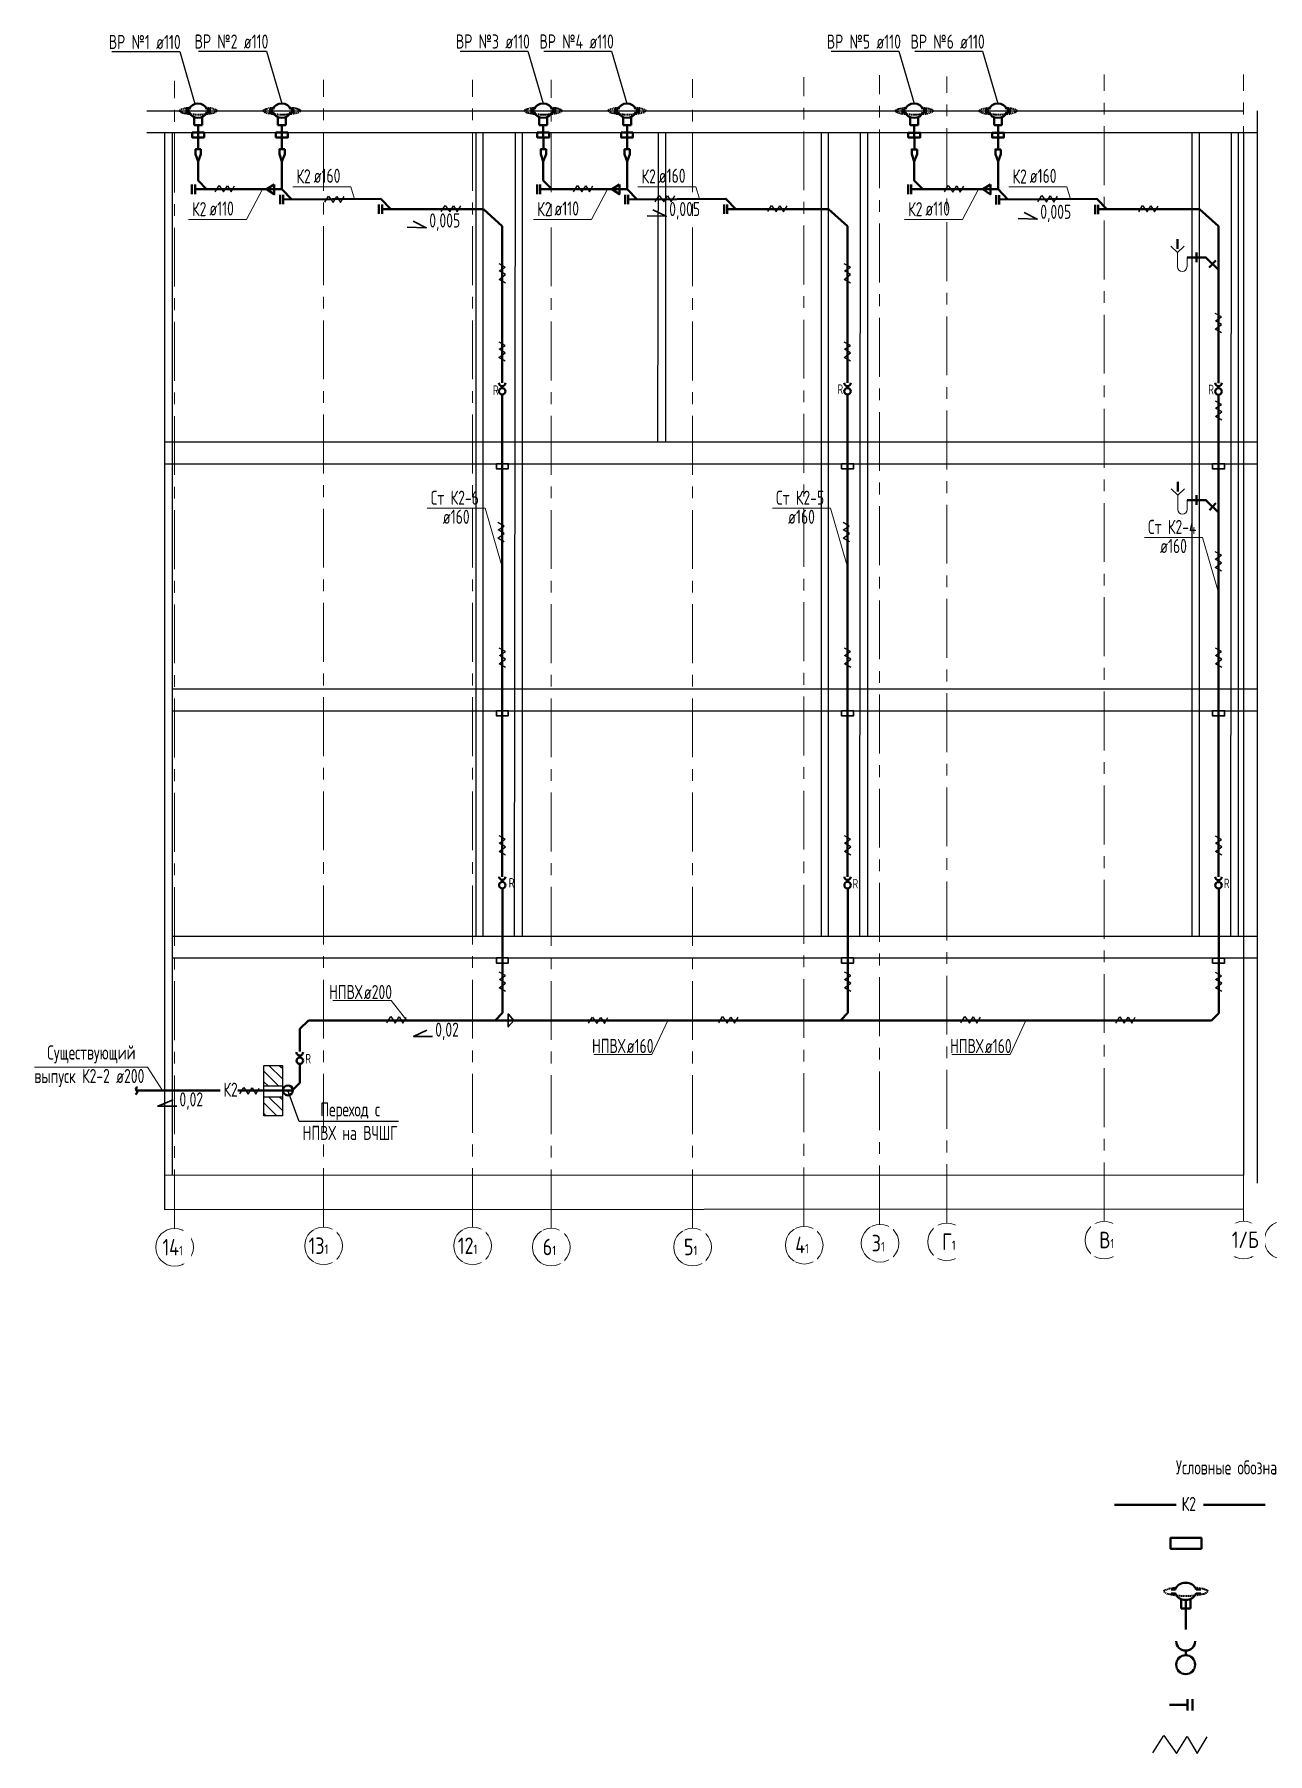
# Model space of a CAD drawing. Header units: millimetres. Extents: x -8689834 to 9419935, y -117443 to 166298.
# Drawn here: x -109835 to -83645, y -68737 to -32233 of the extents above; entities that cross this region are included whole.
import ezdxf

# ---------------------------------------------------------------- set-up
doc = ezdxf.new("R2010")
doc.units = ezdxf.units.MM
doc.header["$MEASUREMENT"] = 0
doc.linetypes.add('CENTER', pattern=[2, 1.25, -0.25, 0.25, -0.25])
for name, color, linetype in [('PDF _0', 7, 'Continuous'), ('PDF __ВК-Text VK', 7, 'Continuous'), ('PDF __ВК-противопожарная муфта', 1, 'Continuous'), ('PDF __ВК-стены', 7, 'Continuous'), ('PDF __К14', 3, 'Continuous'), ('PDF __Переход', 7, 'Continuous'), ('PDF __Пескоуловитель', 7, 'Continuous'), ('PDF __эл.подогрев', 1, 'Continuous'), ('PDF _TEKSTBK', 7, 'Continuous'), ('PDF _АР_Перегородки кирпич штрих', 1, 'Continuous'), ('АР_Кровля дорожки', 245, 'Continuous')]:
    doc.layers.add(name, color=color, linetype=linetype)
doc.layers.add('PDF __ВК-К1', color=7, linetype='Continuous', true_color=0xb80000)
doc.layers.add('PDF __К2', color=7, linetype='Continuous', true_color=0xb800b8)
doc.layers.add('АР_Оси', color=195, linetype='Continuous', lineweight=9)
doc.layers.add('ВК_канализация', color=32, linetype='Continuous', lineweight=15)
doc.styles.add('ISOCPEUR', font='isocpeur.ttf', dxfattribs={"width": 0.7})
doc.styles.add('ГОСТ 2.304', font='isocpeur.ttf', dxfattribs={"width": 0.7})

msp = doc.modelspace()

# ---------------------------------------------------------------- linework, layer by layer
at = {"layer": 'PDF _0', "lineweight": 25}
msp.add_lwpolyline([(-104569.1, -54123.2), (-104569.1, -55193.2), (-104959.8, -55193.2), (-104959.8, -54123.2)], close=True, dxfattribs=at)
for points in [[(-104569.1, -54562), (-104959.8, -54562)], [(-104569.1, -54796.5), (-104959.8, -54796.5)]]:
    msp.add_lwpolyline(points, dxfattribs=at)
at = {"layer": 'PDF _0', "color": 1, "lineweight": 40}
msp.add_circle((-104451.9, -54655.2), 105.2, dxfattribs=at)
at = {"layer": 'PDF __ВК-Text VK', "lineweight": 30}
for points in [[(-96697.5, -35959.8), (-96417.3, -36094.8), (-96820, -36087.1)], [(-88816.5, -36017.9), (-88536.4, -36152.9), (-88939, -36145.1)], [(-101792.6, -36201.7), (-101512.4, -36336.7), (-101915.1, -36328.9)], [(-101499.2, -53377.7), (-101781.9, -53507.3), (-101379.2, -53507.3)], [(-106889.3, -54856.6), (-107213.9, -54988.8), (-106811.2, -54988.8)]]:
    msp.add_lwpolyline(points, dxfattribs=at)
at = {"layer": 'PDF __ВК-К1', "lineweight": 40}
for points in [[(-85155.8, -36866.9), (-85155.8, -37065.8)], [(-85155.8, -36968.5), (-85354.7, -36968.5)], [(-85155.8, -36968.5), (-84956.8, -36968.5), (-84690.1, -37235.2)], [(-84745.2, -37036.2), (-84884.8, -37180.1)], [(-85152.8, -42121.2), (-85351.7, -42121.2)], [(-85152.8, -42019.6), (-85152.8, -42218.6)], [(-85152.8, -42121.2), (-84953.8, -42121.2), (-84687.1, -42387.9)], [(-84742.1, -42188.9), (-84881.8, -42332.9)]]:
    msp.add_lwpolyline(points, dxfattribs=at)
at = {"layer": 'PDF __ВК-противопожарная муфта', "lineweight": 40}
for points in [[(-106483.5, -34318), (-106231, -34318), (-106231, -34420.2), (-106483.5, -34420.2)], [(-104704.2, -34318), (-104451.8, -34318), (-104451.8, -34420.2), (-104704.2, -34420.2)], [(-99154.1, -34317.5), (-98901.6, -34317.5), (-98901.6, -34419.7), (-99154.1, -34419.7)], [(-97374.8, -34317.5), (-97122.3, -34317.5), (-97122.3, -34419.7), (-97374.8, -34419.7)], [(-91275.6, -34319.8), (-91023.2, -34319.8), (-91023.2, -34422), (-91275.6, -34422)], [(-89496.4, -34319.8), (-89243.9, -34319.8), (-89243.9, -34422), (-89496.4, -34422)], [(-85051.8, -64386.6), (-85051.8, -64158.2), (-85707, -64158.2), (-85707, -64386.6)]]:
    msp.add_lwpolyline(points, close=True, dxfattribs=at)
at = {"layer": 'PDF __ВК-противопожарная муфта', "lineweight": 30}
for points in [[(-100023.7, -41348.3), (-99771.2, -41348.3), (-99771.2, -41456.5), (-100023.7, -41456.5)], [(-92691.2, -41348.3), (-92438.8, -41348.3), (-92438.8, -41456.5), (-92691.2, -41456.5)], [(-84812.8, -41350.7), (-84560.3, -41350.7), (-84560.3, -41458.9), (-84812.8, -41458.9)], [(-100023.7, -46593.2), (-99771.2, -46593.2), (-99771.2, -46701.4), (-100023.7, -46701.4)], [(-92691.2, -46593.2), (-92438.8, -46593.2), (-92438.8, -46701.4), (-92691.2, -46701.4)], [(-84812.8, -46595.5), (-84560.3, -46595.5), (-84560.3, -46703.7), (-84812.8, -46703.7)], [(-100023.7, -51842.3), (-99771.2, -51842.3), (-99771.2, -51950.5), (-100023.7, -51950.5)], [(-92691.2, -51842.3), (-92438.8, -51842.3), (-92438.8, -51950.5), (-92691.2, -51950.5)], [(-84812.8, -51844.7), (-84560.3, -51844.7), (-84560.3, -51952.9), (-84812.8, -51952.9)]]:
    msp.add_lwpolyline(points, close=True, dxfattribs=at)
at = {"layer": 'PDF __ВК-стены', "color": 18, "lineweight": 25, "true_color": 0x000000}
for points in [[(-107448.5, -33852.4), (-84155.3, -33852.4)], [(-83867.4, -33852.4), (-83867.4, -56625.8)], [(-107448.5, -34318), (-84155.3, -34318)], [(-107448.5, -34318), (-84155.3, -34318)], [(-107075.1, -34318), (-107075.1, -57186.2)], [(-106905.8, -34318), (-106905.8, -56456.1)], [(-100458.8, -34323.7), (-100458.8, -51376.7)], [(-100308.4, -34323.7), (-100308.4, -51376.7)], [(-99625.3, -34318), (-99644.2, -51376.7)], [(-99474.9, -34318), (-99474.9, -51376.7)], [(-96584.6, -34324.4), (-96603.5, -40896.2)], [(-96434.2, -34324.4), (-96434.2, -40896.2)], [(-93129.4, -34323.7), (-93129.4, -51376.7)], [(-92979, -34323.7), (-92979, -51376.7)], [(-92295.8, -34318), (-92314.8, -51376.7)], [(-92145.5, -34318), (-92145.5, -51376.7)], [(-85251, -34326.1), (-85251, -51379)], [(-85100.6, -34326.1), (-85100.6, -51379)], [(-84417.4, -34320.4), (-84436.3, -51379)], [(-84267, -34320.4), (-84267, -51379)], [(-84155.3, -34318), (-84155.3, -56456.1)], [(-84155.3, -34318), (-83867.4, -34318)], [(-107075.1, -40882.7), (-84155.3, -40882.7)], [(-84155.3, -40882.7), (-83867.4, -40882.7)], [(-107072, -41348.3), (-84155.3, -41348.3)], [(-84155.3, -41348.3), (-83867.4, -41348.3)], [(-106905.8, -46131.8), (-84155.3, -46131.8)], [(-84155.3, -46131.8), (-83867.4, -46131.8)], [(-106905.8, -46593.2), (-84155.3, -46593.2)], [(-84155.3, -46593.2), (-83867.4, -46593.2)], [(-106905.8, -51376.7), (-84155.3, -51376.7)], [(-84155.3, -51376.7), (-83867.4, -51376.7)], [(-106905.8, -51842.3), (-84155.3, -51842.3)], [(-106905.8, -51842.3), (-84155.3, -51842.3)], [(-84155.3, -51842.3), (-83867.4, -51842.3)], [(-107075.1, -57186.2), (-84155.3, -57170.1)]]:
    msp.add_lwpolyline(points, dxfattribs=at)
at = {"layer": 'PDF __К14', "lineweight": 40}
for points in [[(-85557.9, -36786.5), (-85557.9, -36583.3)], [(-85554.9, -41939.2), (-85554.9, -41736)]]:
    msp.add_lwpolyline(points, dxfattribs=at)
at = {"layer": 'PDF __К2', "lineweight": 40}
for points in [[(-106543.6, -33825.3), (-106627.8, -33825.3)], [(-106627.8, -33891.5), (-106543.6, -33891.5)], [(-106086.8, -33825.3), (-106170.9, -33825.3)], [(-106170.9, -33891.5), (-106086.8, -33891.5)], [(-104764.3, -33825.3), (-104848.5, -33825.3)], [(-104848.5, -33891.5), (-104764.3, -33891.5)], [(-104307.5, -33825.3), (-104391.6, -33825.3)], [(-104391.6, -33891.5), (-104307.5, -33891.5)], [(-99214.2, -33824.8), (-99298.3, -33824.8)], [(-99298.3, -33890.9), (-99214.2, -33890.9)], [(-98757.3, -33824.8), (-98841.5, -33824.8)], [(-98841.5, -33890.9), (-98757.3, -33890.9)], [(-97434.9, -33824.8), (-97519.1, -33824.8)], [(-97519.1, -33890.9), (-97434.9, -33890.9)], [(-96978.1, -33824.8), (-97062.2, -33824.8)], [(-97062.2, -33890.9), (-96978.1, -33890.9)], [(-91335.7, -33827.1), (-91419.9, -33827.1)], [(-91419.9, -33893.2), (-91335.7, -33893.2)], [(-90878.9, -33827.1), (-90963, -33827.1)], [(-90963, -33893.2), (-90878.9, -33893.2)], [(-89556.5, -33827.1), (-89640.6, -33827.1)], [(-89640.6, -33893.2), (-89556.5, -33893.2)], [(-89099.6, -33827.1), (-89183.8, -33827.1)], [(-89183.8, -33893.2), (-89099.6, -33893.2)], [(-106441.4, -33993.7), (-106441.4, -34162)], [(-106273.1, -34162), (-106441.4, -34162)], [(-106357.3, -34162), (-106354.2, -34672.7)], [(-106273.1, -33993.7), (-106273.1, -34162)], [(-104662.1, -33993.7), (-104662.1, -34162)], [(-104493.8, -34162), (-104662.1, -34162)], [(-104578, -34162), (-104578, -34672.7)], [(-104493.8, -33993.7), (-104493.8, -34162)], [(-99112, -33993.1), (-99112, -34161.4)], [(-98943.7, -34161.4), (-99112, -34161.4)], [(-99027.8, -34161.4), (-99024.8, -34672.1)], [(-98943.7, -33993.1), (-98943.7, -34161.4)], [(-97332.7, -33993.1), (-97332.7, -34161.4)], [(-97164.4, -34161.4), (-97332.7, -34161.4)], [(-97248.6, -34161.4), (-97248.6, -34672.1)], [(-97164.4, -33993.1), (-97164.4, -34161.4)], [(-91233.5, -33995.4), (-91233.5, -34163.7)], [(-91065.2, -34163.7), (-91233.5, -34163.7)], [(-91149.4, -34163.7), (-91146.4, -34674.5)], [(-91065.2, -33995.4), (-91065.2, -34163.7)], [(-89454.3, -33995.4), (-89454.3, -34163.7)], [(-89286, -34163.7), (-89454.3, -34163.7)], [(-89370.1, -34163.7), (-89370.1, -34674.5)], [(-89286, -33995.4), (-89286, -34163.7)], [(-106357.3, -34931.2), (-106357.3, -35333.9), (-106176.9, -35520.2)], [(-104578, -34931.2), (-104578, -35520.2), (-104366.5, -35738.7)], [(-99027.8, -34930.6), (-99027.8, -35333.3), (-98847.5, -35519.7)], [(-97248.6, -34930.6), (-97248.6, -35519.7), (-97037.1, -35738.2)], [(-91149.4, -34932.9), (-91149.4, -35335.7), (-90969.1, -35522)], [(-89370.1, -34932.9), (-89370.1, -35522), (-89158.7, -35740.5)], [(-106489.5, -35418.1), (-106489.5, -35622.4)], [(-106423.4, -35418.1), (-106423.4, -35622.4)], [(-106423.4, -35520.2), (-104578, -35520.2)], [(-104618, -35642.6), (-104618, -35840.9)], [(-104551.9, -35642.6), (-104551.9, -35840.9)], [(-104551.9, -35738.7), (-102477.7, -35724.4)], [(-102477.7, -35724.4), (-102477.7, -35724.4), (-102266.3, -35942.9)], [(-99160.1, -35417.5), (-99160.1, -35621.9)], [(-99093.9, -35417.5), (-99093.9, -35621.9)], [(-99093.9, -35519.7), (-97248.6, -35519.7)], [(-97288.5, -35642), (-97288.5, -35840.4)], [(-97222.4, -35642), (-97222.4, -35840.4)], [(-97222.4, -35738.2), (-95148.3, -35723.8)], [(-95148.3, -35723.8), (-95148.3, -35723.8), (-94936.9, -35942.3)], [(-91281.6, -35419.8), (-91281.6, -35624.2)], [(-91215.5, -35419.8), (-91215.5, -35624.2)], [(-91215.5, -35522), (-89370.1, -35522)], [(-89410.1, -35644.4), (-89410.1, -35842.7)], [(-89344, -35644.4), (-89344, -35842.7)], [(-89344, -35740.5), (-87269.9, -35726.2)], [(-87269.9, -35726.2), (-87269.9, -35726.2), (-87058.4, -35944.7)], [(-102517.7, -35846.7), (-102517.7, -36045.1)], [(-102451.6, -35846.7), (-102451.6, -36045.1)], [(-102451.6, -35942.9), (-100300.6, -35942.9)], [(-100300.6, -35942.9), (-99897.4, -36303.8)], [(-95188.3, -35846.2), (-95188.3, -36044.5)], [(-95122.2, -35846.2), (-95122.2, -36044.5)], [(-95122.2, -35942.9), (-92971.1, -35942.9)], [(-92971.1, -35942.9), (-92568, -36303.8)], [(-87309.9, -35848.5), (-87309.9, -36046.9)], [(-87243.7, -35848.5), (-87243.7, -36046.9)], [(-87243.7, -35945.2), (-85092.7, -35945.2)], [(-85092.7, -35945.2), (-84689.6, -36306.1)], [(-99897.4, -36303.8), (-99897.4, -39633.9)], [(-92568, -36303.8), (-92568, -39633.9)], [(-84689.6, -36306.1), (-84689.6, -39636.2)], [(-99897.4, -39706), (-99897.4, -39742.1)], [(-99897.4, -39706), (-99897.4, -39742.1)], [(-92565, -39706), (-92565, -39742.1)], [(-92565, -39706), (-92565, -39742.1)], [(-84686.6, -39708.4), (-84686.6, -39744.4)], [(-84686.6, -39708.4), (-84686.6, -39744.4)], [(-99897.4, -39886.4), (-99897.4, -50116.9)], [(-92565, -39886.4), (-92565, -50116.9)], [(-84686.6, -39888.7), (-84686.6, -50119.2)], [(-99894.4, -50192), (-99894.4, -50234.1)], [(-99894.4, -50192), (-99894.4, -50234.1)], [(-99894.4, -50192), (-99894.4, -50234.1)], [(-99894.4, -50372.4), (-99894.4, -53011.2)], [(-92562, -50192), (-92562, -50234.1)], [(-92562, -50192), (-92562, -50234.1)], [(-92562, -50192), (-92562, -50234.1)], [(-92562, -50372.4), (-92562, -53011.2)], [(-84683.6, -50194.4), (-84683.6, -50236.4)], [(-84683.6, -50194.4), (-84683.6, -50236.4)], [(-84683.6, -50194.4), (-84683.6, -50236.4)], [(-84683.6, -50374.7), (-84683.6, -53013.5)], [(-104016.1, -53167.5), (-104196.4, -53347.8)], [(-104016.1, -53167.5), (-100255.1, -53167.5)], [(-100255.1, -53167.5), (-100050.7, -53167.5), (-99894.4, -53011.2)], [(-100050.7, -53167.5), (-92718.3, -53167.5), (-92562, -53011.2)], [(-92718.3, -53167.5), (-84839.8, -53169.8), (-84683.6, -53013.5)], [(-104196.4, -53347.8), (-104196.4, -53828.7)], [(-104196.4, -53918.9), (-104196.4, -53960.9)], [(-104196.4, -54099.2), (-104196.4, -54495.9)], [(-105891.5, -54658.2), (-107664.8, -54658.2)], [(-104358.7, -54658.2), (-105512.8, -54658.2)], [(-104196.4, -54495.9), (-104358.7, -54658.2)], [(-85587.5, -63457.1), (-86897.9, -63457.1)], [(-83699.6, -63457.1), (-85009.9, -63457.1)], [(-85598.8, -65252.2), (-85695, -65252.2)], [(-85695, -65336.3), (-85598.8, -65336.3)], [(-85063.8, -65252.2), (-85160, -65252.2)], [(-85160, -65336.3), (-85063.8, -65336.3)], [(-85478.6, -65456.5), (-85478.6, -65654.9)], [(-85280.2, -65654.9), (-85478.6, -65654.9)], [(-85382.4, -65474.6), (-85382.4, -66099.7)], [(-85280.2, -65456.5), (-85280.2, -65654.9)], [(-85382.4, -66652.7), (-85382.4, -66550.5)], [(-85382.4, -66652.7), (-85382.4, -66550.5)], [(-85346.3, -67698.6), (-85731, -67698.6)], [(-85346.3, -67578.4), (-85346.3, -67818.9)], [(-85238.1, -67578.4), (-85238.1, -67818.9)]]:
    msp.add_lwpolyline(points, dxfattribs=at)
at = {"layer": 'PDF __К2', "color": 7, "lineweight": 40}
for points in [[(-106297.1, -34672.7), (-106297.1, -34774.9), (-106357.3, -34931.2), (-106411.4, -34774.9), (-106411.4, -34672.7)], [(-104517.9, -34672.7), (-104517.9, -34774.9), (-104578, -34931.2), (-104632.1, -34774.9), (-104632.1, -34672.7)], [(-98967.7, -34672.1), (-98967.7, -34774.3), (-99027.8, -34930.6), (-99081.9, -34774.3), (-99081.9, -34672.1)], [(-97188.5, -34672.1), (-97188.5, -34774.3), (-97248.6, -34930.6), (-97302.7, -34774.3), (-97302.7, -34672.1)], [(-91089.3, -34674.5), (-91089.3, -34776.7), (-91149.4, -34932.9), (-91203.5, -34776.7), (-91203.5, -34674.5)], [(-89310, -34674.5), (-89310, -34776.7), (-89370.1, -34932.9), (-89424.2, -34776.7), (-89424.2, -34674.5)]]:
    msp.add_lwpolyline(points, close=True, dxfattribs=at)
for points in [[(-104740.3, -35421.7), (-104740.3, -35628.4), (-104902.6, -35520.2), (-104740.3, -35421.7)], [(-97410.9, -35421.1), (-97410.9, -35627.9), (-97573.2, -35519.7), (-97410.9, -35421.1)], [(-89532.4, -35423.5), (-89532.4, -35630.2), (-89694.7, -35522), (-89532.4, -35423.5)]]:
    msp.add_lwpolyline(points, dxfattribs=at)
at = {"layer": 'PDF __К2', "lineweight": 40}
for centre, radius in [((-99900.4, -39811.2), 69.1), ((-92568, -39811.2), 69.1), ((-84689.6, -39813.6), 69.1), ((-99897.4, -50297.2), 69.1), ((-92565, -50297.2), 69.1), ((-84686.6, -50299.6), 69.1), ((-104199.4, -54024.1), 69.1), ((-85385.4, -66848.1), 201.4)]:
    msp.add_circle(centre, radius, dxfattribs=at)
for centre, radius, start, end in [((-99900.4, -39630.9), 69.1, 180.00003, 359.99997), ((-92568, -39630.9), 69.1, 180.00003, 359.99997), ((-84689.6, -39633.2), 69.1, 180.00003, 359.99997), ((-99897.4, -50116.9), 69.1, 180.00003, 359.99997), ((-92565, -50116.9), 69.1, 180.00003, 359.99997), ((-84686.6, -50119.2), 69.1, 180.00003, 359.99997), ((-104199.4, -53843.7), 69.1, 179.98351, 359.98351), ((-85385.4, -66349.2), 201.4, 180, 0)]:
    msp.add_arc(centre, radius, start, end, dxfattribs=at)
for points in [[(-106360.3, -33699.1), (-106448.9, -33699.1), (-106525.7, -33748.9), (-106545, -33819)], [(-106545, -33885.8), (-106525.7, -33955.9), (-106448.9, -34005.7), (-106360.3, -34005.7)], [(-106175.5, -33819), (-106194.8, -33748.9), (-106271.6, -33699.1), (-106360.3, -33699.1)], [(-106360.3, -34005.7), (-106271.6, -34005.7), (-106194.8, -33955.9), (-106175.5, -33885.8)], [(-104581, -33699.1), (-104669.7, -33699.1), (-104746.4, -33748.9), (-104765.8, -33819)], [(-104765.8, -33885.8), (-104746.4, -33955.9), (-104669.7, -34005.7), (-104581, -34005.7)], [(-104396.2, -33819), (-104415.6, -33748.9), (-104492.3, -33699.1), (-104581, -33699.1)], [(-104581, -34005.7), (-104492.3, -34005.7), (-104415.6, -33955.9), (-104396.2, -33885.8)], [(-99030.8, -33698.6), (-99119.5, -33698.6), (-99196.3, -33748.4), (-99215.6, -33818.4)], [(-99215.6, -33885.3), (-99196.3, -33955.3), (-99119.5, -34005.1), (-99030.8, -34005.1)], [(-98846, -33818.4), (-98865.4, -33748.4), (-98942.2, -33698.6), (-99030.8, -33698.6)], [(-99030.8, -34005.1), (-98942.2, -34005.1), (-98865.4, -33955.3), (-98846, -33885.3)], [(-97251.6, -33698.6), (-97340.2, -33698.6), (-97417, -33748.4), (-97436.4, -33818.4)], [(-97436.4, -33885.3), (-97417, -33955.3), (-97340.2, -34005.1), (-97251.6, -34005.1)], [(-97066.8, -33818.4), (-97086.1, -33748.4), (-97162.9, -33698.6), (-97251.6, -33698.6)], [(-97251.6, -34005.1), (-97162.9, -34005.1), (-97086.1, -33955.3), (-97066.8, -33885.3)], [(-91152.4, -33700.9), (-91241, -33700.9), (-91317.8, -33750.7), (-91337.2, -33820.7)], [(-91337.2, -33887.6), (-91317.8, -33957.7), (-91241, -34007.5), (-91152.4, -34007.5)], [(-90967.6, -33820.7), (-90986.9, -33750.7), (-91063.7, -33700.9), (-91152.4, -33700.9)], [(-91152.4, -34007.5), (-91063.7, -34007.5), (-90986.9, -33957.7), (-90967.6, -33887.6)], [(-89373.1, -33700.9), (-89461.8, -33700.9), (-89538.6, -33750.7), (-89557.9, -33820.7)], [(-89557.9, -33887.6), (-89538.6, -33957.7), (-89461.8, -34007.5), (-89373.1, -34007.5)], [(-89188.3, -33820.7), (-89207.7, -33750.7), (-89284.5, -33700.9), (-89373.1, -33700.9)], [(-89373.1, -34007.5), (-89284.5, -34007.5), (-89207.7, -33957.7), (-89188.3, -33887.6)], [(-85385.4, -65107.9), (-85490.9, -65107.9), (-85582.3, -65167.5), (-85605.4, -65251.2)], [(-85605.4, -65331.2), (-85582.3, -65415), (-85490.9, -65474.6), (-85385.4, -65474.6)], [(-85165.4, -65251.2), (-85188.4, -65167.5), (-85279.8, -65107.9), (-85385.4, -65107.9)], [(-85385.4, -65474.6), (-85279.8, -65474.6), (-85188.4, -65415), (-85165.4, -65331.2)]]:
    msp.add_open_spline(points, degree=3, dxfattribs=at)
at = {"layer": 'PDF __Переход', "lineweight": 30}
msp.add_lwpolyline([(-99652.4, -53169.7), (-99772.6, -53031.5), (-99772.6, -53308)], close=True, dxfattribs=at)
at = {"layer": 'PDF __Пескоуловитель', "lineweight": 40}
msp.add_lwpolyline([(-107646.7, -54586.1), (-107670.8, -54598.1), (-107682.8, -54616.1), (-107676.8, -54634.2), (-107664.8, -54658.2), (-107652.7, -54682.3), (-107652.7, -54706.3), (-107664.8, -54724.3), (-107688.8, -54742.4)], dxfattribs=at)
at = {"layer": 'PDF __эл.подогрев', "lineweight": 35}
for points in [[(-106748, -33849.4), (-106748, -33843.4), (-106729.9, -33831.4)], [(-106736, -33879.4), (-106742, -33873.4), (-106748, -33861.4)], [(-106699.9, -33897.5), (-106717.9, -33891.5), (-106723.9, -33885.5)], [(-106717.9, -33825.3), (-106693.9, -33813.3)], [(-106663.8, -33909.5), (-106681.9, -33903.5), (-106687.9, -33897.5)], [(-106681.9, -33813.3), (-106657.8, -33807.3)], [(-106627.8, -33915.5), (-106633.8, -33915.5), (-106651.8, -33909.5)], [(-106645.8, -33801.3), (-106621.7, -33795.3)], [(-106591.7, -33921.5), (-106615.7, -33915.5)], [(-106609.7, -33795.3), (-106585.7, -33789.3)], [(-106555.6, -33927.5), (-106573.7, -33927.5), (-106579.7, -33921.5)], [(-106573.7, -33789.3), (-106549.6, -33783.3)], [(-106519.6, -33933.5), (-106543.6, -33927.5)], [(-106537.6, -33783.3), (-106525.6, -33783.3)], [(-106483.5, -33933.5), (-106507.5, -33933.5)], [(-106441.4, -33933.5), (-106465.5, -33933.5)], [(-106405.3, -33939.6), (-106429.4, -33939.6)], [(-106369.3, -33939.6), (-106393.3, -33939.6)], [(-106333.2, -33939.6), (-106357.3, -33939.6)], [(-106291.1, -33939.6), (-106321.2, -33939.6)], [(-106255.1, -33933.5), (-106279.1, -33939.6)], [(-106219, -33933.5), (-106243, -33933.5)], [(-106182.9, -33927.5), (-106207, -33933.5)], [(-106188.9, -33783.3), (-106164.9, -33783.3)], [(-106146.9, -33927.5), (-106170.9, -33927.5)], [(-106152.9, -33789.3), (-106128.8, -33789.3)], [(-106104.8, -33921.5), (-106128.8, -33921.5)], [(-106116.8, -33789.3), (-106086.8, -33795.3)], [(-106068.7, -33915.5), (-106080.7, -33915.5), (-106092.8, -33915.5)], [(-106074.7, -33801.3), (-106068.7, -33801.3), (-106050.7, -33807.3)], [(-106032.7, -33903.5), (-106056.7, -33909.5)], [(-106038.7, -33807.3), (-106020.6, -33813.3), (-106014.6, -33813.3)], [(-105996.6, -33891.5), (-106020.6, -33897.5)], [(-106002.6, -33819.3), (-105984.6, -33825.3), (-105984.6, -33831.4)], [(-105966.5, -33867.4), (-105972.5, -33873.4), (-105984.6, -33885.5)], [(-105972.5, -33837.4), (-105966.5, -33843.4), (-105960.5, -33861.4)], [(-104968.7, -33849.4), (-104968.7, -33843.4), (-104950.7, -33831.4)], [(-104956.7, -33879.4), (-104962.7, -33873.4), (-104968.7, -33861.4)], [(-104920.6, -33897.5), (-104938.7, -33891.5), (-104944.7, -33885.5)], [(-104938.7, -33825.3), (-104914.6, -33813.3)], [(-104884.6, -33909.5), (-104902.6, -33903.5), (-104908.6, -33897.5)], [(-104902.6, -33813.3), (-104878.5, -33807.3)], [(-104848.5, -33915.5), (-104854.5, -33915.5), (-104872.5, -33909.5)], [(-104866.5, -33801.3), (-104842.5, -33795.3)], [(-104812.4, -33921.5), (-104836.5, -33915.5)], [(-104830.5, -33795.3), (-104806.4, -33789.3)], [(-104776.4, -33927.5), (-104794.4, -33927.5), (-104800.4, -33921.5)], [(-104794.4, -33789.3), (-104770.3, -33783.3)], [(-104740.3, -33933.5), (-104764.3, -33927.5)], [(-104758.3, -33783.3), (-104746.3, -33783.3)], [(-104704.2, -33933.5), (-104728.3, -33933.5)], [(-104662.1, -33933.5), (-104686.2, -33933.5)], [(-104626.1, -33939.6), (-104650.1, -33939.6)], [(-104590, -33939.6), (-104614.1, -33939.6)], [(-104553.9, -33939.6), (-104578, -33939.6)], [(-104511.9, -33939.6), (-104541.9, -33939.6)], [(-104475.8, -33933.5), (-104499.8, -33939.6)], [(-104439.7, -33933.5), (-104463.8, -33933.5)], [(-104403.7, -33927.5), (-104427.7, -33933.5)], [(-104409.7, -33783.3), (-104385.6, -33783.3)], [(-104367.6, -33927.5), (-104391.6, -33927.5)], [(-104373.6, -33789.3), (-104349.6, -33789.3)], [(-104325.5, -33921.5), (-104349.6, -33921.5)], [(-104337.6, -33789.3), (-104307.5, -33795.3)], [(-104289.5, -33915.5), (-104301.5, -33915.5), (-104313.5, -33915.5)], [(-104295.5, -33801.3), (-104289.5, -33801.3), (-104271.4, -33807.3)], [(-104253.4, -33903.5), (-104277.4, -33909.5)], [(-104259.4, -33807.3), (-104241.4, -33813.3), (-104235.4, -33813.3)], [(-104217.3, -33891.5), (-104241.4, -33897.5)], [(-104223.3, -33819.3), (-104205.3, -33825.3), (-104205.3, -33831.4)], [(-104187.3, -33867.4), (-104193.3, -33873.4), (-104205.3, -33885.5)], [(-104193.3, -33837.4), (-104187.3, -33843.4), (-104181.3, -33861.4)], [(-99418.5, -33848.8), (-99418.5, -33842.8), (-99400.5, -33830.8)], [(-99406.5, -33878.9), (-99412.5, -33872.9), (-99418.5, -33860.9)], [(-99370.5, -33896.9), (-99388.5, -33890.9), (-99394.5, -33884.9)], [(-99388.5, -33824.8), (-99364.4, -33812.8)], [(-99334.4, -33908.9), (-99352.4, -33902.9), (-99358.4, -33896.9)], [(-99352.4, -33812.8), (-99328.4, -33806.8)], [(-99298.3, -33914.9), (-99304.3, -33914.9), (-99322.4, -33908.9)], [(-99316.4, -33800.7), (-99292.3, -33794.7)], [(-99262.3, -33921), (-99286.3, -33914.9)], [(-99280.3, -33794.7), (-99256.2, -33788.7)], [(-99226.2, -33927), (-99244.2, -33927), (-99250.2, -33921)], [(-99244.2, -33788.7), (-99220.2, -33782.7)], [(-99190.1, -33933), (-99214.2, -33927)], [(-99208.2, -33782.7), (-99196.1, -33782.7)], [(-99154.1, -33933), (-99178.1, -33933)], [(-99112, -33933), (-99136, -33933)], [(-99075.9, -33939), (-99100, -33939)], [(-99039.8, -33939), (-99063.9, -33939)], [(-99003.8, -33939), (-99027.8, -33939)], [(-98961.7, -33939), (-98991.8, -33939)], [(-98925.6, -33933), (-98949.7, -33939)], [(-98889.6, -33933), (-98913.6, -33933)], [(-98853.5, -33927), (-98877.6, -33933)], [(-98859.5, -33782.7), (-98835.5, -33782.7)], [(-98817.4, -33927), (-98841.5, -33927)], [(-98823.5, -33788.7), (-98799.4, -33788.7)], [(-98775.4, -33921), (-98799.4, -33921)], [(-98787.4, -33788.7), (-98757.3, -33794.7)], [(-98739.3, -33914.9), (-98751.3, -33914.9), (-98763.3, -33914.9)], [(-98745.3, -33800.7), (-98739.3, -33800.7), (-98721.3, -33806.8)], [(-98703.2, -33902.9), (-98727.3, -33908.9)], [(-98709.2, -33806.8), (-98691.2, -33812.8), (-98685.2, -33812.8)], [(-98667.2, -33890.9), (-98691.2, -33896.9)], [(-98673.2, -33818.8), (-98655.1, -33824.8), (-98655.1, -33830.8)], [(-98637.1, -33866.9), (-98643.1, -33872.9), (-98655.1, -33884.9)], [(-98643.1, -33836.8), (-98637.1, -33842.8), (-98631.1, -33860.9)], [(-97639.3, -33848.8), (-97639.3, -33842.8), (-97621.2, -33830.8)], [(-97627.3, -33878.9), (-97633.3, -33872.9), (-97639.3, -33860.9)], [(-97591.2, -33896.9), (-97609.2, -33890.9), (-97615.2, -33884.9)], [(-97609.2, -33824.8), (-97585.2, -33812.8)], [(-97555.1, -33908.9), (-97573.2, -33902.9), (-97579.2, -33896.9)], [(-97573.2, -33812.8), (-97549.1, -33806.8)], [(-97519.1, -33914.9), (-97525.1, -33914.9), (-97543.1, -33908.9)], [(-97537.1, -33800.7), (-97513, -33794.7)], [(-97483, -33921), (-97507, -33914.9)], [(-97501, -33794.7), (-97477, -33788.7)], [(-97446.9, -33927), (-97465, -33927), (-97471, -33921)], [(-97465, -33788.7), (-97440.9, -33782.7)], [(-97410.9, -33933), (-97434.9, -33927)], [(-97428.9, -33782.7), (-97416.9, -33782.7)], [(-97374.8, -33933), (-97398.8, -33933)], [(-97332.7, -33933), (-97356.8, -33933)], [(-97296.7, -33939), (-97320.7, -33939)], [(-97260.6, -33939), (-97284.6, -33939)], [(-97224.5, -33939), (-97248.6, -33939)], [(-97182.4, -33939), (-97212.5, -33939)], [(-97146.4, -33933), (-97170.4, -33939)], [(-97110.3, -33933), (-97134.4, -33933)], [(-97074.2, -33927), (-97098.3, -33933)], [(-97080.3, -33782.7), (-97056.2, -33782.7)], [(-97038.2, -33927), (-97062.2, -33927)], [(-97044.2, -33788.7), (-97020.1, -33788.7)], [(-96996.1, -33921), (-97020.1, -33921)], [(-97008.1, -33788.7), (-96978.1, -33794.7)], [(-96960, -33914.9), (-96972.1, -33914.9), (-96984.1, -33914.9)], [(-96966, -33800.7), (-96960, -33800.7), (-96942, -33806.8)], [(-96924, -33902.9), (-96948, -33908.9)], [(-96930, -33806.8), (-96911.9, -33812.8), (-96905.9, -33812.8)], [(-96887.9, -33890.9), (-96911.9, -33896.9)], [(-96893.9, -33818.8), (-96875.9, -33824.8), (-96875.9, -33830.8)], [(-96857.8, -33866.9), (-96863.9, -33872.9), (-96875.9, -33884.9)], [(-96863.9, -33836.8), (-96857.8, -33842.8), (-96851.8, -33860.9)], [(-91540.1, -33851.2), (-91540.1, -33845.2), (-91522.1, -33833.1)], [(-91528.1, -33881.2), (-91534.1, -33875.2), (-91540.1, -33863.2)], [(-91492, -33899.3), (-91510, -33893.2), (-91516.1, -33887.2)], [(-91510, -33827.1), (-91486, -33815.1)], [(-91455.9, -33911.3), (-91474, -33905.3), (-91480, -33899.3)], [(-91474, -33815.1), (-91449.9, -33809.1)], [(-91419.9, -33917.3), (-91425.9, -33917.3), (-91443.9, -33911.3)], [(-91437.9, -33803.1), (-91413.9, -33797.1)], [(-91383.8, -33923.3), (-91407.9, -33917.3)], [(-91401.8, -33797.1), (-91377.8, -33791.1)], [(-91347.7, -33929.3), (-91365.8, -33929.3), (-91371.8, -33923.3)], [(-91365.8, -33791.1), (-91341.7, -33785)], [(-91311.7, -33935.3), (-91335.7, -33929.3)], [(-91329.7, -33785), (-91317.7, -33785)], [(-91275.6, -33935.3), (-91299.7, -33935.3)], [(-91233.5, -33935.3), (-91257.6, -33935.3)], [(-91197.5, -33941.3), (-91221.5, -33941.3)], [(-91161.4, -33941.3), (-91185.5, -33941.3)], [(-91125.3, -33941.3), (-91149.4, -33941.3)], [(-91083.3, -33941.3), (-91113.3, -33941.3)], [(-91047.2, -33935.3), (-91071.2, -33941.3)], [(-91011.1, -33935.3), (-91035.2, -33935.3)], [(-90975.1, -33929.3), (-90999.1, -33935.3)], [(-90981.1, -33785), (-90957, -33785)], [(-90939, -33929.3), (-90963, -33929.3)], [(-90945, -33791.1), (-90921, -33791.1)], [(-90896.9, -33923.3), (-90921, -33923.3)], [(-90908.9, -33791.1), (-90878.9, -33797.1)], [(-90860.9, -33917.3), (-90872.9, -33917.3), (-90884.9, -33917.3)], [(-90866.9, -33803.1), (-90860.9, -33803.1), (-90842.8, -33809.1)], [(-90824.8, -33905.3), (-90848.8, -33911.3)], [(-90830.8, -33809.1), (-90812.8, -33815.1), (-90806.8, -33815.1)], [(-90788.7, -33893.2), (-90812.8, -33899.3)], [(-90794.7, -33821.1), (-90776.7, -33827.1), (-90776.7, -33833.1)], [(-90758.7, -33869.2), (-90764.7, -33875.2), (-90776.7, -33887.2)], [(-90764.7, -33839.1), (-90758.7, -33845.2), (-90752.7, -33863.2)], [(-89760.8, -33851.2), (-89760.8, -33845.2), (-89742.8, -33833.1)], [(-89748.8, -33881.2), (-89754.8, -33875.2), (-89760.8, -33863.2)], [(-89712.7, -33899.3), (-89730.8, -33893.2), (-89736.8, -33887.2)], [(-89730.8, -33827.1), (-89706.7, -33815.1)], [(-89676.7, -33911.3), (-89694.7, -33905.3), (-89700.7, -33899.3)], [(-89694.7, -33815.1), (-89670.7, -33809.1)], [(-89640.6, -33917.3), (-89646.6, -33917.3), (-89664.7, -33911.3)], [(-89658.6, -33803.1), (-89634.6, -33797.1)], [(-89604.6, -33923.3), (-89628.6, -33917.3)], [(-89622.6, -33797.1), (-89598.5, -33791.1)], [(-89568.5, -33929.3), (-89586.5, -33929.3), (-89592.5, -33923.3)], [(-89586.5, -33791.1), (-89562.5, -33785)], [(-89532.4, -33935.3), (-89556.5, -33929.3)], [(-89550.5, -33785), (-89538.4, -33785)], [(-89496.4, -33935.3), (-89520.4, -33935.3)], [(-89454.3, -33935.3), (-89478.3, -33935.3)], [(-89418.2, -33941.3), (-89442.3, -33941.3)], [(-89382.1, -33941.3), (-89406.2, -33941.3)], [(-89346.1, -33941.3), (-89370.1, -33941.3)], [(-89304, -33941.3), (-89334.1, -33941.3)], [(-89267.9, -33935.3), (-89292, -33941.3)], [(-89231.9, -33935.3), (-89255.9, -33935.3)], [(-89195.8, -33929.3), (-89219.8, -33935.3)], [(-89201.8, -33785), (-89177.8, -33785)], [(-89159.7, -33929.3), (-89183.8, -33929.3)], [(-89165.7, -33791.1), (-89141.7, -33791.1)], [(-89117.7, -33923.3), (-89141.7, -33923.3)], [(-89129.7, -33791.1), (-89099.6, -33797.1)], [(-89081.6, -33917.3), (-89093.6, -33917.3), (-89105.6, -33917.3)], [(-89087.6, -33803.1), (-89081.6, -33803.1), (-89063.6, -33809.1)], [(-89045.5, -33905.3), (-89069.6, -33911.3)], [(-89051.5, -33809.1), (-89033.5, -33815.1), (-89027.5, -33815.1)], [(-89009.5, -33893.2), (-89033.5, -33899.3)], [(-89015.5, -33821.1), (-88997.4, -33827.1), (-88997.4, -33833.1)], [(-88979.4, -33869.2), (-88985.4, -33875.2), (-88997.4, -33887.2)], [(-88985.4, -33839.1), (-88979.4, -33845.2), (-88973.4, -33863.2)], [(-85827.2, -65318.3), (-85833.2, -65312.3), (-85845.2, -65300.2)], [(-85839.2, -65288.2), (-85839.2, -65276.2), (-85827.2, -65270.2)], [(-85815.2, -65264.2), (-85815.2, -65258.2), (-85791.1, -65252.2)], [(-85797.1, -65336.3), (-85803.2, -65330.3), (-85815.2, -65324.3)], [(-85761.1, -65348.3), (-85785.1, -65342.3)], [(-85779.1, -65246.1), (-85773.1, -65246.1), (-85761.1, -65240.1)], [(-85749.1, -65234.1), (-85719, -65228.1)], [(-85707, -65228.1), (-85682.9, -65222.1)], [(-85670.9, -65222.1), (-85652.9, -65216.1), (-85646.9, -65216.1)], [(-85634.8, -65216.1), (-85610.8, -65210.1)], [(-85598.8, -65210.1), (-85574.7, -65204.1)], [(-85184, -65204.1), (-85160, -65210.1)], [(-85148, -65210.1), (-85123.9, -65216.1)], [(-85105.9, -65216.1), (-85081.8, -65222.1)], [(-85069.8, -65222.1), (-85045.8, -65228.1)], [(-85033.7, -65228.1), (-85009.7, -65234.1)], [(-84979.6, -65342.3), (-84997.7, -65348.3), (-85003.7, -65348.3)], [(-84997.7, -65240.1), (-84985.7, -65246.1), (-84973.6, -65246.1)], [(-84943.6, -65324.3), (-84955.6, -65330.3), (-84967.6, -65336.3)], [(-84961.6, -65252.2), (-84943.6, -65258.2), (-84943.6, -65264.2)], [(-84919.5, -65300.2), (-84925.5, -65312.3), (-84937.6, -65318.3)], [(-84931.6, -65270.2), (-84919.5, -65276.2), (-84919.5, -65288.2)], [(-85725, -65360.4), (-85749.1, -65354.3)], [(-85688.9, -65366.4), (-85707, -65360.4), (-85713, -65360.4)], [(-85646.9, -65372.4), (-85676.9, -65366.4)], [(-85610.8, -65378.4), (-85634.8, -65372.4)], [(-85574.7, -65378.4), (-85598.8, -65378.4)], [(-85538.7, -65384.4), (-85556.7, -65384.4), (-85562.7, -65384.4)], [(-85502.6, -65384.4), (-85526.6, -65384.4)], [(-85460.5, -65390.4), (-85466.5, -65390.4), (-85490.6, -65390.4)], [(-85424.5, -65390.4), (-85448.5, -65390.4)], [(-85388.4, -65390.4), (-85412.4, -65390.4)], [(-85352.3, -65390.4), (-85376.4, -65390.4)], [(-85310.2, -65390.4), (-85340.3, -65390.4)], [(-85274.2, -65390.4), (-85292.2, -65390.4), (-85298.2, -65390.4)], [(-85238.1, -65384.4), (-85262.2, -65384.4)], [(-85202, -65384.4), (-85226.1, -65384.4)], [(-85166, -65378.4), (-85190, -65384.4)], [(-85123.9, -65372.4), (-85148, -65378.4)], [(-85087.8, -65366.4), (-85111.9, -65372.4)], [(-85051.8, -65360.4), (-85057.8, -65360.4), (-85075.8, -65366.4)], [(-85015.7, -65354.3), (-85039.8, -65360.4)]]:
    msp.add_lwpolyline(points, dxfattribs=at)
at = {"layer": 'PDF _TEKSTBK', "lineweight": 18}
for points in [[(-85557.9, -36866.9), (-85697.6, -36727.2)], [(-85557.9, -37167.4), (-85557.9, -36866.9), (-85414, -36727.2)], [(-85354.7, -36968.5), (-85354.7, -37167.4)], [(-85554.9, -42019.6), (-85694.6, -41879.9)], [(-85554.9, -42320.2), (-85554.9, -42019.6), (-85411, -41879.9)], [(-85351.7, -42121.2), (-85351.7, -42320.2)]]:
    msp.add_lwpolyline(points, dxfattribs=at)
for centre in [(-85458.4, -37165.3), (-85455.4, -42318.1)]:
    msp.add_arc(centre, 99.5, 180.00001, 359.99999, dxfattribs=at)
at = {"layer": 'PDF _АР_Перегородки кирпич штрих', "color": 7, "lineweight": 25}
for points in [[(-104959.8, -54243.5), (-104641.2, -54562)], [(-104857.6, -54123.2), (-104569.1, -54411.8)], [(-104635.2, -54123.2), (-104569.1, -54183.3)], [(-104959.8, -54471.9), (-104863.6, -54562)], [(-104959.8, -54916.7), (-104689.3, -55193.2)], [(-104857.6, -54796.5), (-104569.1, -55085)], [(-104629.2, -54796.5), (-104569.1, -54856.6)], [(-104959.8, -55145.1), (-104911.7, -55193.2)]]:
    msp.add_lwpolyline(points, dxfattribs=at)
at = {"layer": 'АР_Кровля дорожки', "color": 7, "ltscale": 500}
for points in [[(-108188.6, -32596.1), (-106748.2, -32596.1), (-106424.3, -33708.1)], [(-106346.4, -32587.1), (-104906, -32587.1), (-104582.2, -33699.1)], [(-100795.1, -32586.5), (-99354.7, -32586.5), (-99030.9, -33698.6)], [(-99015.8, -32586.5), (-97575.4, -32586.5), (-97251.6, -33698.6)], [(-92916.6, -32588.8), (-91476.2, -32588.8), (-91152.4, -33700.9)], [(-91137.4, -32588.8), (-89697, -32588.8), (-89373.1, -33700.9)], [(-105993.7, -35573.8), (-105911.9, -35441.4), (-105815.6, -35578.8), (-105734.4, -35448.8), (-105657.1, -35578.8), (-105581.8, -35451.7)], [(-103667.9, -35797.8), (-103586.1, -35665.4), (-103489.7, -35802.8), (-103408.5, -35672.8), (-103331.2, -35802.8), (-103255.9, -35675.7)], [(-98385.9, -35573.2), (-98304.2, -35440.8), (-98207.8, -35578.2), (-98126.6, -35448.2), (-98049.3, -35578.2), (-97974, -35451.1)], [(-96648.9, -35786.3), (-96567.1, -35653.8), (-96470.7, -35791.3), (-96389.5, -35661.2), (-96312.2, -35791.3), (-96236.9, -35664.2)], [(-90507.5, -35575.6), (-90425.7, -35443.1), (-90329.4, -35580.5), (-90248.2, -35450.5), (-90170.9, -35580.5), (-90095.5, -35453.5)], [(-88521.6, -35786.9), (-88439.8, -35654.5), (-88343.5, -35791.9), (-88262.3, -35661.9), (-88185, -35791.9), (-88109.7, -35664.8)], [(-101192.9, -35996.4), (-101111.1, -35864), (-101014.7, -36001.4), (-100933.5, -35871.4), (-100856.2, -36001.4), (-100780.9, -35874.3)], [(-94261.3, -35996.4), (-94179.6, -35864), (-94083.2, -36001.4), (-94002, -35871.4), (-93924.7, -36001.4), (-93849.4, -35874.3)], [(-86382.9, -35998.8), (-86301.1, -35866.3), (-86204.8, -36003.8), (-86123.6, -35873.8), (-86046.3, -36003.8), (-85970.9, -35876.7)], [(-99831.6, -37512.2), (-99966, -37433.7), (-99831, -37334), (-99963, -37256), (-99835, -37175.5), (-99963.9, -37103.4)], [(-92502.1, -37512.2), (-92636.6, -37433.7), (-92501.6, -37334), (-92633.6, -37256), (-92505.6, -37175.5), (-92634.5, -37103.4)], [(-84623.7, -38568.8), (-84758.1, -38490.4), (-84623.2, -38390.6), (-84755.2, -38312.7), (-84627.1, -38232.2), (-84756.1, -38160.1)], [(-99834.6, -39174.2), (-99969, -39095.8), (-99834, -38996), (-99966.1, -38918.1), (-99838, -38837.6), (-99966.9, -38765.4)], [(-92502.1, -39174.2), (-92636.6, -39095.8), (-92501.6, -38996), (-92633.6, -38918.1), (-92505.6, -38837.6), (-92634.5, -38765.4)], [(-84620.7, -40426), (-84755.1, -40347.6), (-84620.2, -40247.8), (-84752.2, -40169.9), (-84624.1, -40089.3), (-84753.1, -40017.2)], [(-99857, -43007.8), (-99991.4, -42929.3), (-99856.5, -42829.6), (-99988.5, -42751.7), (-99860.4, -42671.1), (-99989.4, -42599)], [(-92524.6, -43007.8), (-92659, -42929.3), (-92524, -42829.6), (-92656, -42751.7), (-92528, -42671.1), (-92656.9, -42599)], [(-84623.9, -43628.1), (-84758.3, -43549.7), (-84623.4, -43449.9), (-84755.4, -43372), (-84627.3, -43291.4), (-84756.2, -43219.3)], [(-99828.6, -45675.1), (-99963, -45596.7), (-99828, -45496.9), (-99960, -45419), (-99832, -45338.5), (-99960.9, -45266.3)], [(-92499.1, -45675.1), (-92633.6, -45596.7), (-92498.6, -45496.9), (-92630.6, -45419), (-92502.6, -45338.5), (-92631.5, -45266.3)], [(-84620.7, -45675.1), (-84755.1, -45596.7), (-84620.2, -45496.9), (-84752.2, -45419), (-84624.1, -45338.5), (-84753.1, -45266.3)], [(-99831.6, -49660.2), (-99966, -49581.8), (-99831, -49482), (-99963, -49404.1), (-99835, -49323.6), (-99963.9, -49251.4)], [(-92499.1, -49660.2), (-92633.6, -49581.8), (-92498.6, -49482), (-92630.6, -49404.1), (-92502.6, -49323.6), (-92631.5, -49251.4)], [(-84620.7, -49662.5), (-84755.1, -49584.1), (-84620.2, -49484.3), (-84752.2, -49406.4), (-84624.1, -49325.9), (-84753.1, -49253.8)], [(-99828.6, -52554.5), (-99963, -52476.1), (-99828, -52376.3), (-99960, -52298.4), (-99832, -52217.9), (-99960.9, -52145.7)], [(-92496.1, -52554.5), (-92630.6, -52476.1), (-92495.6, -52376.3), (-92627.6, -52298.4), (-92499.6, -52217.9), (-92628.5, -52145.7)], [(-84617.7, -52556.8), (-84752.1, -52478.4), (-84617.2, -52378.6), (-84749.2, -52300.7), (-84621.1, -52220.2), (-84750.1, -52148.1)], [(-102350.3, -53221), (-102268.5, -53088.6), (-102172.1, -53226), (-102090.9, -53096), (-102013.6, -53226), (-101938.3, -53098.9)], [(-98066.5, -53229.3), (-97984.8, -53096.9), (-97888.4, -53234.3), (-97807.2, -53104.3), (-97729.9, -53234.3), (-97654.6, -53107.3)], [(-95302.2, -53221.8), (-95220.4, -53089.3), (-95124, -53226.8), (-95042.8, -53096.8), (-94965.5, -53226.8), (-94890.2, -53099.7)], [(-90157.1, -53219.6), (-90075.4, -53087.2), (-89979, -53224.6), (-89897.8, -53094.6), (-89820.5, -53224.6), (-89745.2, -53097.5)], [(-86866.8, -53224), (-86785.1, -53091.6), (-86688.7, -53229), (-86607.5, -53099), (-86530.2, -53229), (-86454.9, -53101.9)], [(-105471.9, -54726.5), (-105390.1, -54594.1), (-105293.8, -54731.5), (-105212.6, -54601.5), (-105135.3, -54731.5), (-105059.9, -54604.4)], [(-102105.6, -55312.1), (-104213.8, -55317.8), (-104451.9, -54655.2)], [(-86080.8, -68723), (-85852.3, -68353), (-85583.1, -68737), (-85356.2, -68373.7), (-85140.2, -68737), (-84929.8, -68381.9)]]:
    msp.add_lwpolyline(points, dxfattribs=at)
at = {"layer": 'АР_Оси', "color": 18, "linetype": 'CENTER', "ltscale": 1000, "true_color": 0x000000}
for p, q in [((-95857.1, -57582.1), (-95857.1, -33183.5)), ((-90460.6, -57470.6), (-90460.6, -33123.6)), ((-87119.3, -57434.5), (-87119.3, -33087.5)), ((-84155.3, -57432.1), (-84155.3, -33085.1))]:
    msp.add_line(p, q, dxfattribs=at)
at = {"layer": 'АР_Оси', "color": 18, "ltscale": 0.5, "true_color": 0x000000}
for centre in [(-106856.9, -57986.7), (-103692.7, -57955.5), (-100528.6, -57955.5), (-98857.1, -57982.1), (-95857.1, -57982.1), (-93486.3, -57941.3), (-91876, -57900.6), (-90460.6, -57870.6), (-87119.3, -57834.5), (-84155.3, -57832.1), (-83315.2, -57836)]:
    msp.add_circle(centre, 400, dxfattribs=at)
at = {"layer": 'ВК_канализация', "color": 18, "lineweight": 13, "ltscale": 500, "true_color": 0x000000}
for points in [[(-106563.7, -36164.3), (-105329.7, -36164.3), (-104993, -35520.2)], [(-104347.7, -35468.7), (-103113.7, -35468.7), (-103039.2, -35728.3)], [(-99234.2, -36163.7), (-98000.3, -36163.7), (-97663.5, -35519.7)], [(-97018.2, -35468.1), (-95784.3, -35468.1), (-95709.7, -35727.7)], [(-91355.8, -36166), (-90121.8, -36166), (-89785.1, -35522)], [(-89139.8, -35470.5), (-87905.8, -35470.5), (-87831.3, -35730.1)], [(-101493.6, -42291.8), (-100259.6, -42291.8), (-99922.9, -43464.5)], [(-94161.1, -42291.8), (-92927.2, -42291.8), (-92590.4, -43464.5)], [(-86260.4, -42912.1), (-85026.5, -42912.1), (-84689.7, -44084.8)], [(-103493.4, -52745), (-102259.4, -52745), (-101922.7, -53167.5)], [(-97955.2, -53894.3), (-96721.2, -53894.3), (-96384.5, -53167.5)], [(-90349.8, -53895.4), (-89115.8, -53895.4), (-88779.1, -53168.7)], [(-109835.1, -54160.5), (-107432.3, -54160.5), (-107114.5, -54659.3)]]:
    msp.add_lwpolyline(points, dxfattribs=at)
at = {"layer": 'ВК_канализация', "color": 7, "lineweight": 13, "ltscale": 500}
msp.add_lwpolyline([(-84155.3, -56456.1), (-107075.1, -56456.1)], dxfattribs=at)

# ---------------------------------------------------------------- texts
at = {"layer": 'ВК_канализация', "color": 18, "ltscale": 100, "true_color": 0x000000, "attachment_point": 4, "style": 'ISOCPEUR'}
for s, insert, char_height, width in [('\\pxi-1,l1,qc,t1,5;ВР №1 ø110', (-108937.8, -32393.2), 300, 2893.507), ('\\pxi-1,l1,qc,t1,5;ВР №2 ø110', (-107095.7, -32384.2), 300, 2893.507), ('\\pxi-1,l1,qc,t1,5;ВР №3 ø110', (-101544.4, -32383.6), 300, 2893.507), ('\\pxi-1,l1,qc,t1,5;ВР №4 ø110', (-99765.1, -32383.6), 300, 2893.507), ('\\pxi-1,l1,qc,t1,5;ВР №5 ø110', (-93665.9, -32386), 300, 2893.507), ('\\pxi-1,l1,qc,t1,5;ВР №6 ø110', (-91886.6, -32386), 300, 2893.507), ('К2', (-104271.1, -35247.9), 300, 5891.51), ('\\pxi-1,l1,t1,5;ø160', (-103904.5, -35234.4), 300, 7500), ('К2', (-96941.7, -35247.3), 300, 5891.51), ('\\pxi-1,l1,t1,5;ø160', (-96575.1, -35233.9), 300, 7500), ('К2', (-89063.2, -35249.7), 300, 5891.51), ('\\pxi-1,l1,t1,5;ø160', (-88696.7, -35236.2), 300, 7500), ('К2', (-106487.1, -35943.5), 300, 5891.51), ('\\pxi-1,l1,t1,5;ø110', (-106120.5, -35930), 300, 7500), ('0,005', (-101448.8, -36218.6), 300, 5891.51), ('К2', (-99157.6, -35942.9), 300, 5891.51), ('\\pxi-1,l1,t1,5;ø110', (-98791.1, -35929.4), 300, 7500), ('0,005', (-96353.7, -35976.8), 300, 5891.51), ('К2', (-91279.2, -35945.2), 300, 5891.51), ('\\pxi-1,l1,t1,5;ø110', (-90912.7, -35931.8), 300, 7500), ('0,005', (-88472.8, -36034.8), 300, 5891.51), ('R', (-100095.6, -39786.9), 205.4, 5730.034), ('R', (-92780, -39767.2), 205.4, 5730.034), ('R', (-84905.8, -39772.3), 205.4, 5730.034), ('Ст К2-6', (-101417, -42071), 300, 5891.51), ('Ст К2-5', (-94084.5, -42071), 300, 5891.51), ('\\pxi-1,l1,t1,5;ø160', (-101161, -42475.6), 300, 7500), ('\\pxi-1,l1,t1,5;ø160', (-93828.5, -42475.6), 300, 7500), ('Ст К2-4', (-86183.9, -42691.3), 300, 5891.51), ('\\pxi-1,l1,t1,5;ø160', (-85927.8, -43095.9), 300, 7500), ('R', (-99760.6, -50249.5), 205.4, 5730.034), ('R', (-92459.2, -50266.3), 205.4, 5730.034), ('R', (-84572.9, -50259.4), 205.4, 5730.034), ('НПВХ', (-103577, -52566.6), 300, 5891.51), ('\\pxi-1,l1,t1,5;ø200', (-102839, -52566.1), 300, 7500), ('0,02', (-101322.9, -53399.4), 300, 5891.51), ('НПВХ', (-97993.4, -53711.7), 300, 5891.51), ('\\pxi-1,l1,t1,5;ø160', (-97255.4, -53711.2), 300, 7500), ('НПВХ', (-90387.9, -53712.9), 300, 5891.51), ('\\pxi-1,l1,t1,5;ø160', (-89650, -53712.4), 300, 7500), ('\\pxqc;Существующий \\P\\pi-1,l1,q*,t1,5;выпуск К2-2 ø200', (-109835.1, -54140.4), 300, 2419.803), ('R', (-104079.3, -53982.6), 205.4, 5730.034), ('0,02', (-106754.9, -54880.9), 300, 5891.51), ('К2', (-105821.4, -54639.7), 300, 5891.51), ('\\pxqc;Переход с \\PНПВХ на ВЧШГ', (-104309.4, -55308.2), 300, 2357.983), ('Условные обозначения:', (-85591.6, -62660.7), 300, 5891.51), ('К2', (-85470.1, -63434.6), 300, 3718.698)]:
    msp.add_mtext(s, dxfattribs=dict(at, insert=insert, char_height=char_height, width=width))

# ---------------------------------------------------------------- next in the draw order: texts
at = {"layer": 'АР_Оси', "color": 18, "true_color": 0x000000, "char_height": 350, "line_spacing_factor": 1.149209, "style": 'ГОСТ 2.304', "bg_fill": 2}
for s, insert, width, attachment_point in [('{\\W0.8;14\\H0.57143x;1}', (-106682.8, -57808.9), 123.867, 3), ('{\\W0.8;13\\H0.57143x;1}', (-103592.9, -57777.8), 123.867, 3), ('{\\W0.8;12\\H0.57143x;1}', (-100428.8, -57777.8), 123.867, 3), ('{\\W0.8;6\\H0.57143x;1}', (-98757.3, -57804.3), 123.867, 3), ('{\\W0.8;5\\H0.57143x;1}', (-95757.3, -57804.3), 123.867, 3), ('{\\W0.8;4\\H0.57143x;1}', (-93386.5, -57763.5), 123.867, 3), ('{\\W0.8;3\\H0.57143x;1}', (-91776.1, -57722.8), 123.867, 3), ('{\\W0.8;Г\\H0.57143x;1}', (-90560.4, -57692.9), 528.82, 1), ('{\\W0.8;В\\H0.57143x;1}', (-87219.1, -57656.7), 528.82, 1), ('{\\W0.8;1/Б}', (-84403.5, -57650.4), 528.82, 1)]:
    msp.add_mtext(s, dxfattribs=dict(at, insert=insert, width=width, attachment_point=attachment_point))

# ---------------------------------------------------------------- next in the draw order: linework, layer by layer
at = {"layer": 'АР_Оси', "color": 18, "linetype": 'CENTER', "ltscale": 1000, "true_color": 0x000000}
for p, q in [((-106856.9, -57586.7), (-106856.9, -33216.1)), ((-103692.7, -57555.5), (-103692.7, -33194.4)), ((-100528.6, -57555.5), (-100528.6, -33194.4)), ((-98857.1, -57582.1), (-98857.1, -33198.7)), ((-93496.4, -57541.4), (-93496.4, -33142.8)), ((-91886.1, -57500.7), (-91886.1, -33102.1))]:
    msp.add_line(p, q, dxfattribs=at)

doc.saveas('drawing.dxf')
